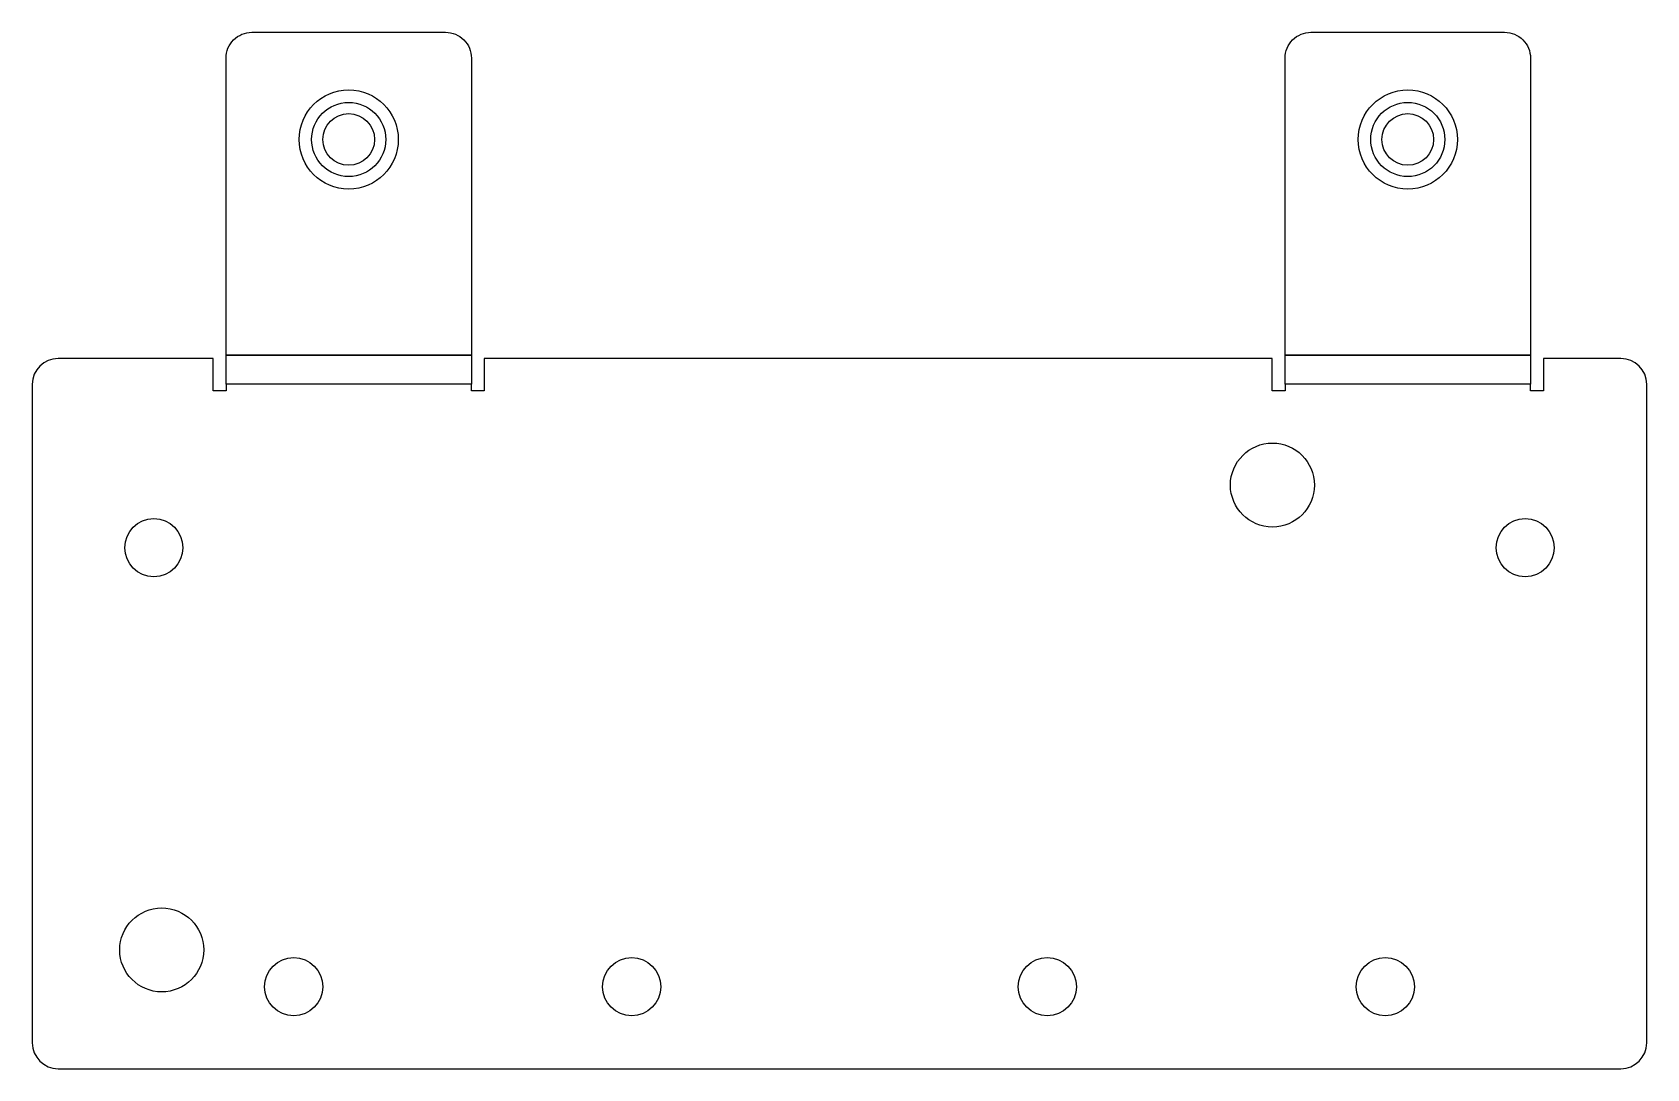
# Model space of a CAD drawing. Header units: millimetres. Extents: x -24 to 100, y -59 to 21.
import ezdxf

# ---------------------------------------------------------------- set-up
doc = ezdxf.new("R2010")
doc.units = ezdxf.units.MM
doc.layers.get('0').update_dxf_attribs({"linetype": 'CONTINUOUS'})

msp = doc.modelspace()

# ---------------------------------------------------------------- linework, layer by layer
for p, q in [((-10.5, -4), (-22.5, -4)), ((-10.5, -6.5), (-10.5, -4)), ((10.5, -4), (10.5, -6.5)), ((71.5, -4), (10.5, -4)), ((71.5, -6.5), (71.5, -4)), ((98.5, -4), (92.5, -4)), ((92.5, -4), (92.5, -6.5)), ((-24.5, -6), (-24.5, -57)), ((9.5, -6), (-9.5, -6)), ((-9.5, -6), (-9.5, -6.5)), ((9.5, -6.5), (9.5, -6)), ((91.5, -6), (72.5, -6)), ((72.5, -6), (72.5, -6.5)), ((91.5, -6.5), (91.5, -6)), ((100.5, -57), (100.5, -6)), ((-9.5, -6.5), (-10.5, -6.5)), ((10.5, -6.5), (9.5, -6.5)), ((72.5, -6.5), (71.5, -6.5)), ((92.5, -6.5), (91.5, -6.5)), ((-22.5, -59), (98.5, -59))]:
    msp.add_line(p, q)
for points in [[(7.5, 21.26, -0.414214), (9.5, 19.26), (9.5, -3.74), (-9.5, -3.74), (-9.5, 19.26, -0.414214), (-7.5, 21.26)], [(72.5, 19.26, -0.414214), (74.5, 21.26), (89.5, 21.26, -0.414214), (91.5, 19.26), (91.5, -3.74), (72.5, -3.74)]]:
    msp.add_lwpolyline(points, format="xyb", close=True)
for points in [[(-9.5, -3.74), (9.5, -3.74), (9.5, -6), (-9.5, -6)], [(72.5, -3.74), (91.5, -3.74), (91.5, -6), (72.5, -6)]]:
    msp.add_lwpolyline(points, close=True)
for centre, radius in [((0, 12.96), 3.84), ((0, 12.96), 3.84), ((82, 12.96), 3.84), ((82, 12.96), 3.84), ((0, 12.96), 2.87), ((0, 12.96), 2.87), ((82, 12.96), 2.87), ((82, 12.96), 2.87), ((0, 12.96), 2), ((82, 12.96), 2), ((71.52, -13.8), 3.25), ((-15.09, -18.65), 2.25), ((91.09, -18.65), 2.25), ((-14.48, -49.8), 3.25), ((-4.26, -52.65), 2.25), ((21.91, -52.65), 2.25), ((54.09, -52.65), 2.25), ((80.26, -52.65), 2.25)]:
    msp.add_circle(centre, radius)
for centre, start, end in [((-22.5, -6), 90, 180), ((98.5, -6), 0, 90), ((-22.5, -57), 180, 270), ((98.5, -57), -90, 0)]:
    msp.add_arc(centre, 2, start, end)

doc.saveas('drawing.dxf')
